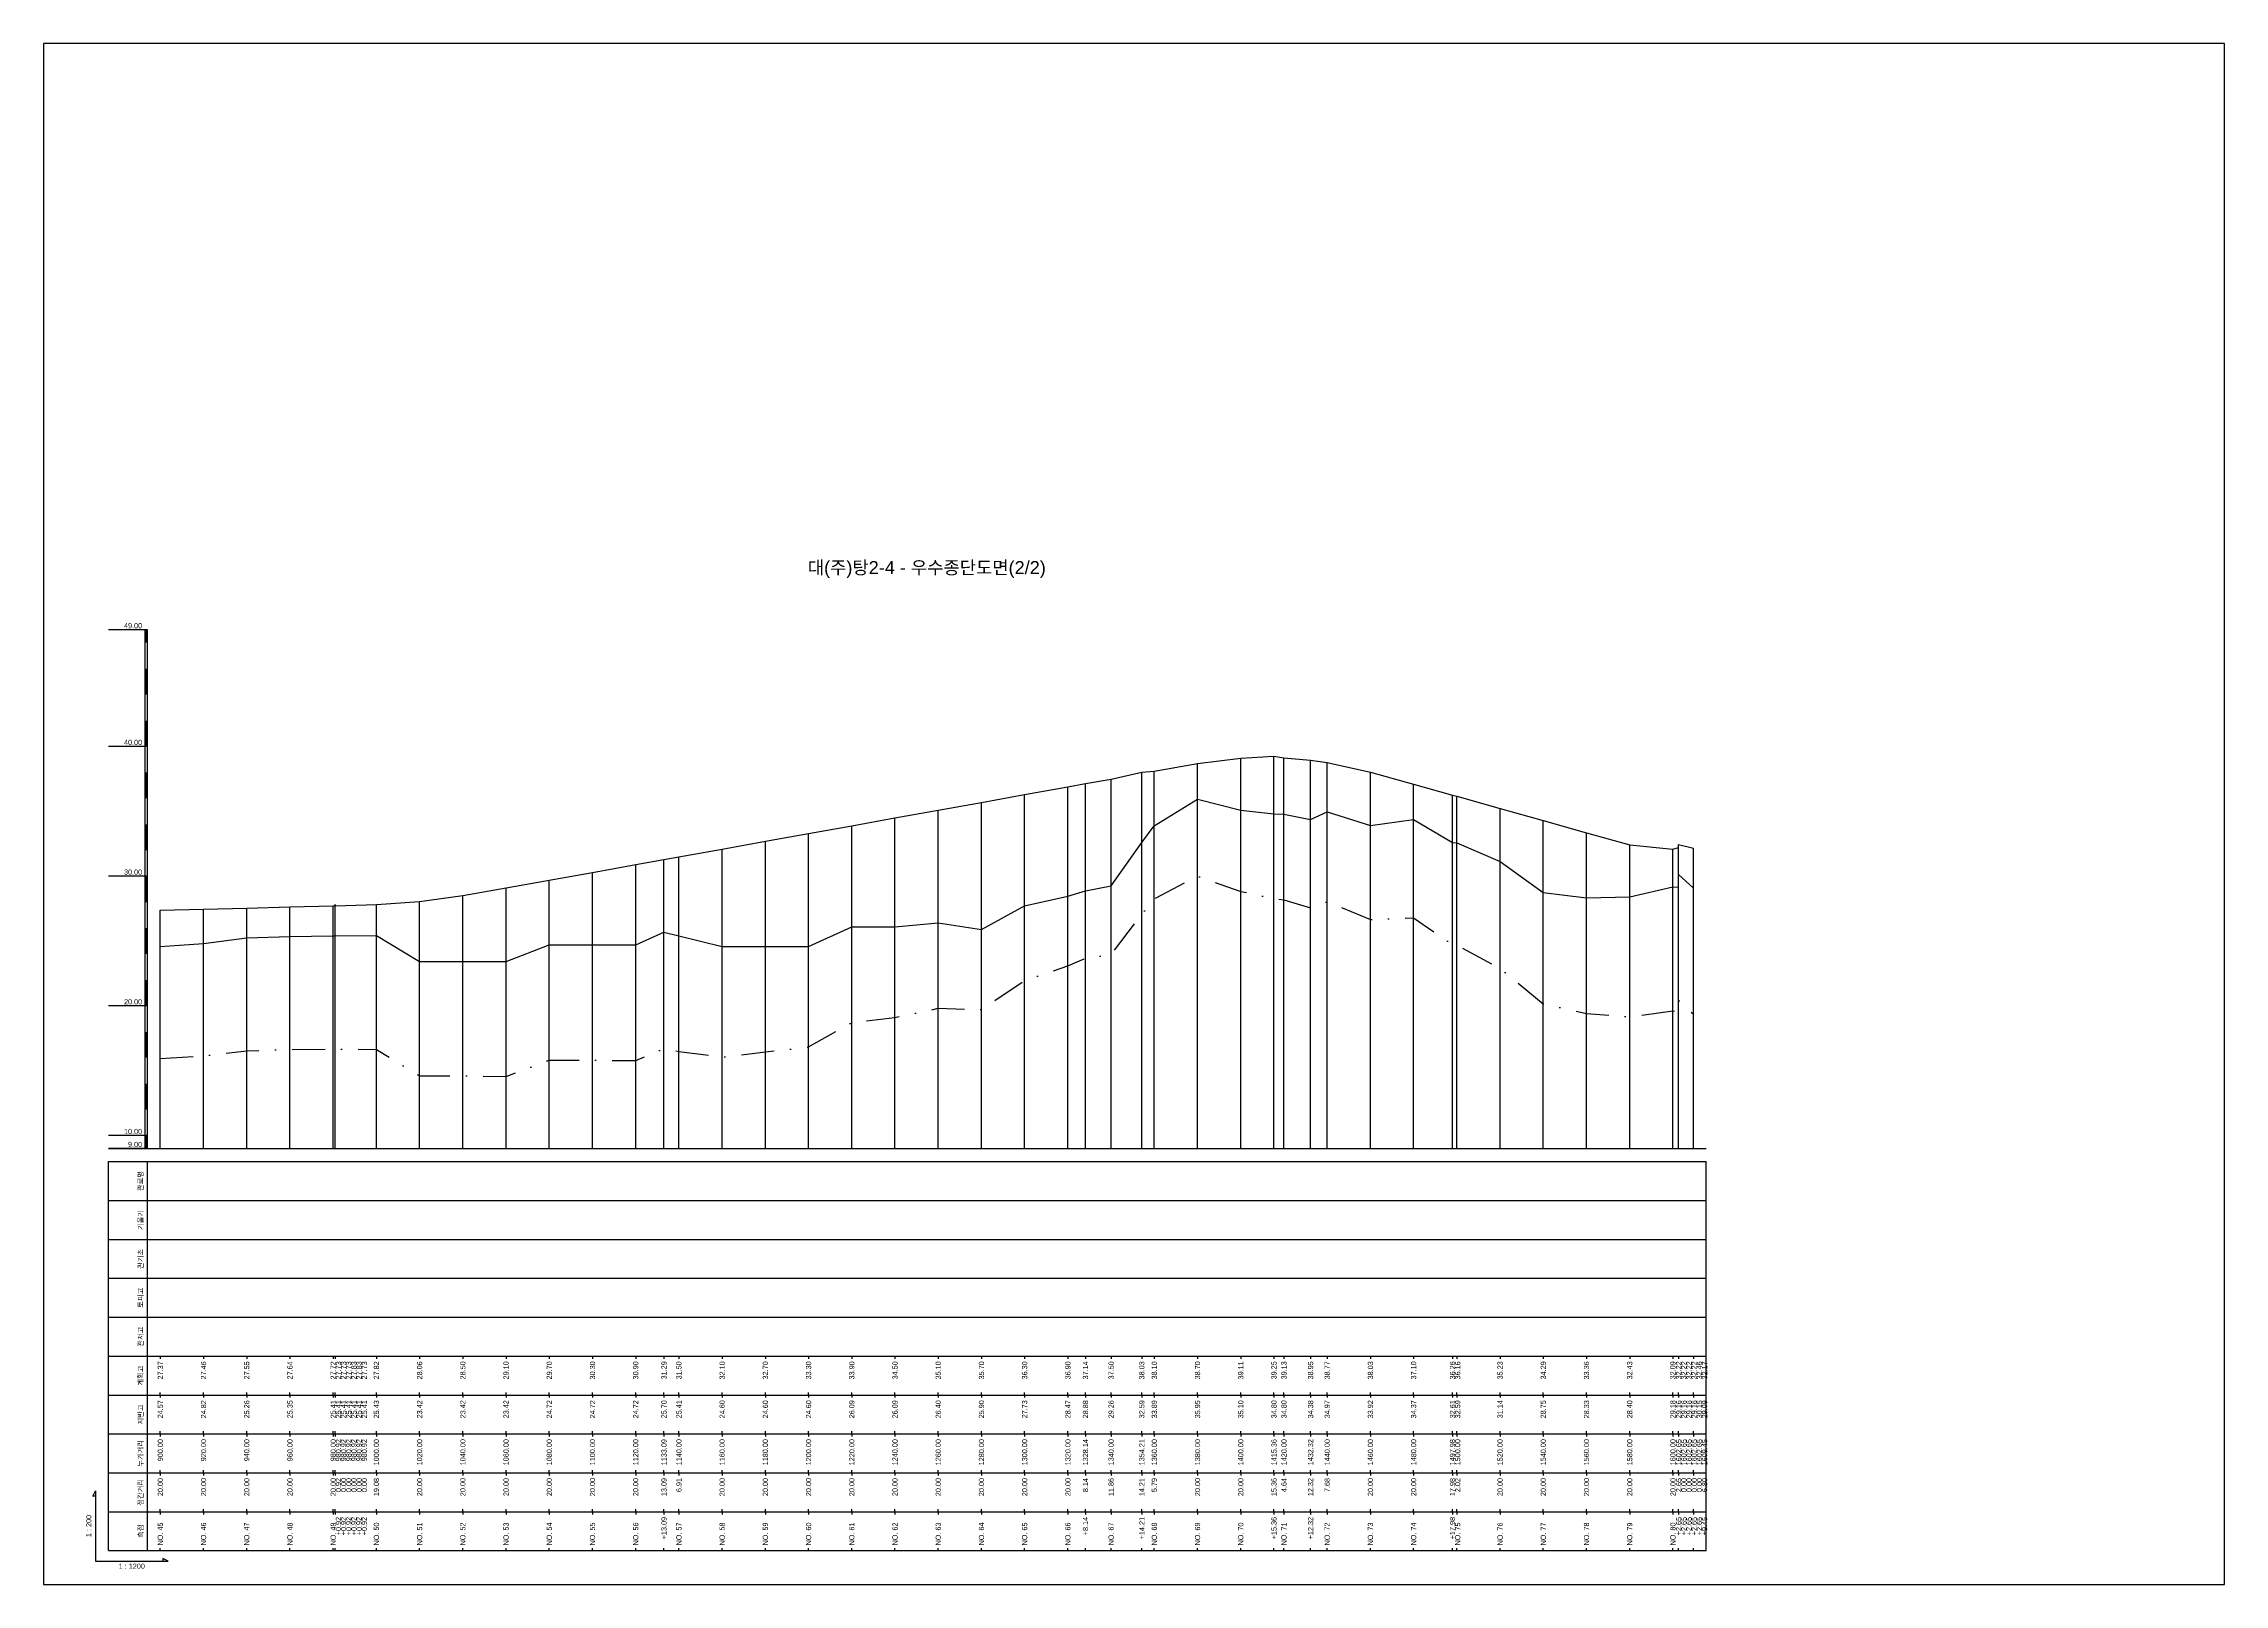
# Model space of a CAD drawing. Header units: millimetres. Extents: x -7351 to 135086, y 1419 to 5643.
# Drawn here: x 10325 to 11166, y 1419 to 2013 of the extents above; entities that cross this region are included whole.
import ezdxf
from ezdxf.enums import TextEntityAlignment as Align

# ---------------------------------------------------------------- set-up
doc = ezdxf.new("R2010")
doc.units = ezdxf.units.MM
doc.linetypes.add('DASHDOT', pattern=[25.4, 12.7, -6.35, 0, -6.35])
for name, color, linetype in [('KZ_종단_계획선', 1, 'Continuous'), ('KZ_종단_노선명', 7, 'Continuous'), ('KZ_종단_도각', 7, 'Continuous'), ('KZ_종단_수직선', 7, 'Continuous'), ('KZ_종단_암선1', 56, 'DASHDOT'), ('KZ_종단_지반선', 3, 'Continuous'), ('KZ_종단_테이블문자', 7, 'Continuous'), ('KZ_종단_테이블선', 7, 'Continuous'), ('KZ_종단_폴대', 7, 'Continuous')]:
    doc.layers.add(name, color=color, linetype=linetype)
doc.styles.get("Standard").update_dxf_attribs({"font": 'arial.ttf'})

msp = doc.modelspace()

# ---------------------------------------------------------------- linework, layer by layer
at = {"layer": 'KZ_종단_계획선'}
msp.add_lwpolyline([(10370.36, 1678.9), (10370.36, 1678.9), (10387.03, 1679.34), (10403.69, 1679.78), (10420.36, 1680.21), (10437.03, 1680.65), (10437.79, 1680.67), (10437.79, 1680.67), (10437.79, 1680.67), (10437.79, 1681.18), (10437.79, 1681.18), (10437.79, 1680.67), (10453.69, 1681.12), (10470.36, 1682.33), (10487.03, 1684.56), (10503.69, 1687.53), (10520.36, 1690.53), (10537.03, 1693.53), (10553.69, 1696.53), (10564.6, 1698.49), (10570.36, 1699.53), (10587.03, 1702.53), (10603.69, 1705.53), (10620.36, 1708.53), (10637.03, 1711.53), (10653.69, 1714.53), (10670.36, 1717.53), (10687.03, 1720.53), (10703.69, 1723.53), (10720.36, 1726.53), (10727.14, 1727.75), (10737.03, 1729.53), (10748.87, 1732.17), (10753.69, 1732.53), (10770.36, 1735.53), (10787.03, 1737.57), (10799.82, 1738.29), (10803.69, 1737.69), (10813.96, 1736.81), (10820.36, 1735.9), (10837.03, 1732.19), (10853.69, 1727.52), (10868.68, 1723.32), (10870.36, 1722.85), (10887.03, 1718.18), (10903.69, 1713.51), (10920.36, 1708.84), (10937.03, 1704.17), (10953.69, 1702.5), (10955.9, 1703.12), (10955.9, 1703.12), (10955.9, 1703.12), (10955.9, 1703.12), (10955.9, 1704.32), (10961.57, 1702.87)], dxfattribs=at)
at = {"layer": 'KZ_종단_도각'}
msp.add_lwpolyline([(10325.36, 1419.04), (11166.36, 1419.04), (11166.36, 2013.04), (10325.36, 2013.04)], close=True, dxfattribs=at)
at = {"layer": 'KZ_종단_수직선'}
for p, q in [((10753.69, 1587.04), (10753.69, 1732.53)), ((10770.36, 1587.04), (10770.36, 1735.53)), ((10787.03, 1587.04), (10787.03, 1737.57)), ((10799.83, 1587.04), (10799.83, 1738.29)), ((10803.69, 1587.04), (10803.69, 1737.69)), ((10813.96, 1587.04), (10813.96, 1736.81)), ((10820.36, 1587.04), (10820.36, 1735.9)), ((10720.36, 1587.04), (10720.36, 1726.53)), ((10727.14, 1587.04), (10727.14, 1727.75)), ((10737.03, 1587.04), (10737.03, 1729.53)), ((10748.87, 1587.04), (10748.87, 1732.17)), ((10837.03, 1587.04), (10837.03, 1732.19)), ((10853.69, 1587.04), (10853.69, 1727.52)), ((10670.36, 1587.04), (10670.36, 1717.53)), ((10687.03, 1587.04), (10687.03, 1720.53)), ((10703.69, 1587.04), (10703.69, 1723.53)), ((10868.68, 1587.04), (10868.68, 1723.32)), ((10870.36, 1587.04), (10870.36, 1722.85)), ((10887.03, 1587.04), (10887.03, 1718.18)), ((10620.36, 1587.04), (10620.36, 1708.53)), ((10637.03, 1587.04), (10637.03, 1711.53)), ((10653.69, 1587.04), (10653.69, 1714.53)), ((10903.69, 1587.04), (10903.69, 1713.51)), ((10920.36, 1587.04), (10920.36, 1708.84)), ((10570.36, 1587.04), (10570.36, 1699.53)), ((10587.03, 1587.04), (10587.03, 1702.53)), ((10603.69, 1587.04), (10603.69, 1705.53)), ((10937.03, 1587.04), (10937.03, 1704.17)), ((10953.69, 1587.04), (10953.69, 1702.5)), ((10955.9, 1587.04), (10955.9, 1704.32)), ((10955.9, 1587.04), (10955.9, 1703.12)), ((10955.9, 1587.04), (10955.9, 1703.12)), ((10955.9, 1587.04), (10955.9, 1703.12)), ((10955.9, 1587.04), (10955.9, 1703.12)), ((10961.57, 1587.04), (10961.57, 1702.87)), ((10520.36, 1587.04), (10520.36, 1690.53)), ((10537.03, 1587.04), (10537.03, 1693.53)), ((10553.69, 1587.04), (10553.69, 1696.53)), ((10564.6, 1587.04), (10564.6, 1698.49)), ((10470.36, 1587.04), (10470.36, 1682.33)), ((10487.03, 1587.04), (10487.03, 1684.56)), ((10503.69, 1587.04), (10503.69, 1687.53)), ((10370.36, 1587.04), (10370.36, 1678.9)), ((10387.03, 1587.04), (10387.03, 1679.34)), ((10403.69, 1587.04), (10403.69, 1679.78)), ((10420.36, 1587.04), (10420.36, 1680.21)), ((10437.03, 1587.04), (10437.03, 1680.65)), ((10437.79, 1587.04), (10437.79, 1681.18)), ((10437.79, 1587.04), (10437.79, 1681.18)), ((10437.79, 1587.04), (10437.79, 1680.67)), ((10437.79, 1587.04), (10437.79, 1680.67)), ((10437.79, 1587.04), (10437.79, 1680.67)), ((10437.79, 1587.04), (10437.79, 1680.67)), ((10453.69, 1587.04), (10453.69, 1681.12))]:
    msp.add_line(p, q, dxfattribs=at)
at = {"layer": 'KZ_종단_암선1', "flags": 128}
msp.add_lwpolyline([(10370.36, 1621.83), (10387.03, 1622.74), (10403.69, 1624.79), (10420.36, 1625.25), (10437.03, 1625.41), (10437.79, 1625.4), (10437.79, 1625.4), (10437.79, 1625.4), (10437.79, 1625.4), (10437.79, 1625.4), (10437.79, 1625.4), (10453.69, 1625.26), (10470.36, 1615.09), (10487.03, 1615.07), (10503.69, 1614.82), (10520.36, 1621.18), (10537.03, 1621.17), (10553.69, 1620.95), (10564.6, 1625.57), (10570.36, 1624.46), (10587.03, 1622.34), (10603.69, 1624.33), (10620.36, 1626.23), (10637.03, 1635.67), (10653.69, 1637.62), (10670.36, 1641.13), (10687.03, 1640.66), (10703.69, 1651.83), (10720.36, 1657.55), (10727.14, 1660.43), (10737.03, 1661.8), (10748.87, 1677.33), (10753.69, 1683.34), (10770.36, 1692.04), (10787.03, 1686.19), (10799.83, 1683.42), (10803.69, 1683.01), (10813.96, 1679.91), (10820.36, 1682.23), (10837.03, 1675.33), (10853.69, 1675.95), (10868.68, 1665.65), (10870.36, 1665.4), (10887.03, 1656.5), (10903.69, 1642.91), (10920.36, 1639.16), (10937.03, 1637.89), (10953.69, 1640.15), (10955.9, 1639.8), (10955.9, 1639.8), (10955.9, 1639.8), (10955.9, 1639.8), (10955.9, 1644.25), (10961.57, 1638.91)], dxfattribs=at)
at = {"layer": 'KZ_종단_지반선', "flags": 128}
msp.add_lwpolyline([(10370.36, 1664.9), (10387.03, 1666.14), (10403.69, 1668.33), (10420.36, 1668.81), (10437.03, 1669.11), (10437.79, 1669.1), (10437.79, 1669.1), (10437.79, 1669.1), (10437.79, 1669.1), (10437.79, 1669.1), (10437.79, 1669.1), (10453.69, 1669.18), (10470.36, 1659.16), (10487.03, 1659.16), (10503.69, 1659.16), (10520.36, 1665.66), (10537.03, 1665.66), (10553.69, 1665.66), (10564.6, 1670.51), (10570.36, 1669.09), (10587.03, 1665.01), (10603.69, 1665.01), (10620.36, 1665.01), (10637.03, 1672.5), (10653.69, 1672.5), (10670.36, 1674.02), (10687.03, 1671.54), (10703.69, 1680.68), (10720.36, 1684.38), (10727.14, 1686.42), (10737.03, 1688.35), (10748.87, 1704.99), (10753.69, 1711.47), (10770.36, 1721.77), (10787.03, 1717.55), (10799.83, 1716.04), (10803.69, 1716.02), (10813.96, 1713.93), (10820.36, 1716.87), (10837.03, 1711.62), (10853.69, 1713.88), (10868.68, 1705.07), (10870.36, 1704.98), (10887.03, 1697.73), (10903.69, 1685.78), (10920.36, 1683.68), (10937.03, 1684.05), (10953.69, 1687.96), (10955.9, 1687.83), (10955.9, 1687.83), (10955.9, 1687.83), (10955.9, 1687.83), (10955.9, 1692.77), (10961.57, 1687.49)], dxfattribs=at)
at = {"layer": 'KZ_종단_테이블선'}
for p, q in [((10350.36, 1587.04), (10966.57, 1587.04)), ((10350.36, 1567.04), (10350.36, 1582.04)), ((10350.36, 1582.04), (10966.57, 1582.04)), ((10365.36, 1567.04), (10365.36, 1582.04)), ((10966.57, 1567.04), (10966.57, 1582.04)), ((10350.36, 1552.04), (10350.36, 1567.04)), ((10350.36, 1567.04), (10966.57, 1567.04)), ((10365.36, 1552.04), (10365.36, 1567.04)), ((10966.57, 1552.04), (10966.57, 1567.04)), ((10350.36, 1537.04), (10350.36, 1552.04)), ((10350.36, 1552.04), (10966.57, 1552.04)), ((10365.36, 1537.04), (10365.36, 1552.04)), ((10966.57, 1537.04), (10966.57, 1552.04)), ((10350.36, 1522.04), (10350.36, 1537.04)), ((10350.36, 1537.04), (10966.57, 1537.04)), ((10365.36, 1522.04), (10365.36, 1537.04)), ((10966.57, 1522.04), (10966.57, 1537.04)), ((10350.36, 1507.04), (10350.36, 1522.04)), ((10350.36, 1522.04), (10966.57, 1522.04)), ((10365.36, 1507.04), (10365.36, 1522.04)), ((10966.57, 1507.04), (10966.57, 1522.04)), ((10350.36, 1492.04), (10350.36, 1507.04)), ((10350.36, 1507.04), (10966.57, 1507.04)), ((10365.36, 1492.04), (10365.36, 1507.04)), ((10370.36, 1507.04), (10370.36, 1506.04)), ((10387.03, 1507.04), (10387.03, 1506.04)), ((10403.69, 1507.04), (10403.69, 1506.04)), ((10420.36, 1507.04), (10420.36, 1506.04)), ((10437.03, 1507.04), (10437.03, 1506.04)), ((10437.79, 1507.04), (10437.79, 1506.04)), ((10437.79, 1507.04), (10437.79, 1506.04)), ((10437.79, 1507.04), (10437.79, 1506.04)), ((10437.79, 1507.04), (10437.79, 1506.04)), ((10437.79, 1507.04), (10437.79, 1506.04)), ((10437.79, 1507.04), (10437.79, 1506.04)), ((10453.69, 1507.04), (10453.69, 1506.04)), ((10470.36, 1507.04), (10470.36, 1506.04)), ((10487.03, 1507.04), (10487.03, 1506.04)), ((10503.69, 1507.04), (10503.69, 1506.04)), ((10520.36, 1507.04), (10520.36, 1506.04)), ((10537.03, 1507.04), (10537.03, 1506.04)), ((10553.69, 1507.04), (10553.69, 1506.04)), ((10564.6, 1507.04), (10564.6, 1506.04)), ((10570.36, 1507.04), (10570.36, 1506.04)), ((10587.03, 1507.04), (10587.03, 1506.04)), ((10603.69, 1507.04), (10603.69, 1506.04)), ((10620.36, 1507.04), (10620.36, 1506.04)), ((10637.03, 1507.04), (10637.03, 1506.04)), ((10653.69, 1507.04), (10653.69, 1506.04)), ((10670.36, 1507.04), (10670.36, 1506.04)), ((10687.03, 1507.04), (10687.03, 1506.04)), ((10703.69, 1507.04), (10703.69, 1506.04)), ((10720.36, 1507.04), (10720.36, 1506.04)), ((10727.14, 1507.04), (10727.14, 1506.04)), ((10737.03, 1507.04), (10737.03, 1506.04)), ((10748.87, 1507.04), (10748.87, 1506.04)), ((10753.69, 1507.04), (10753.69, 1506.04)), ((10770.36, 1507.04), (10770.36, 1506.04)), ((10787.03, 1507.04), (10787.03, 1506.04)), ((10799.83, 1507.04), (10799.83, 1506.04)), ((10803.69, 1507.04), (10803.69, 1506.04)), ((10813.96, 1507.04), (10813.96, 1506.04)), ((10820.36, 1507.04), (10820.36, 1506.04)), ((10837.03, 1507.04), (10837.03, 1506.04)), ((10853.69, 1507.04), (10853.69, 1506.04)), ((10868.68, 1507.04), (10868.68, 1506.04)), ((10870.36, 1507.04), (10870.36, 1506.04)), ((10887.03, 1507.04), (10887.03, 1506.04)), ((10903.69, 1507.04), (10903.69, 1506.04)), ((10920.36, 1507.04), (10920.36, 1506.04)), ((10937.03, 1507.04), (10937.03, 1506.04)), ((10953.69, 1507.04), (10953.69, 1506.04)), ((10955.9, 1507.04), (10955.9, 1506.04)), ((10955.9, 1507.04), (10955.9, 1506.04)), ((10955.9, 1507.04), (10955.9, 1506.04)), ((10955.9, 1507.04), (10955.9, 1506.04)), ((10955.9, 1507.04), (10955.9, 1506.04)), ((10961.57, 1507.04), (10961.57, 1506.04)), ((10966.57, 1492.04), (10966.57, 1507.04)), ((10350.36, 1477.04), (10350.36, 1492.04)), ((10350.36, 1492.04), (10966.57, 1492.04)), ((10365.36, 1477.04), (10365.36, 1492.04)), ((10370.36, 1492.04), (10370.36, 1493.04)), ((10370.36, 1492.04), (10370.36, 1491.04)), ((10387.03, 1492.04), (10387.03, 1493.04)), ((10387.03, 1492.04), (10387.03, 1491.04)), ((10403.69, 1492.04), (10403.69, 1493.04)), ((10403.69, 1492.04), (10403.69, 1491.04)), ((10420.36, 1492.04), (10420.36, 1493.04)), ((10420.36, 1492.04), (10420.36, 1491.04)), ((10437.03, 1492.04), (10437.03, 1493.04)), ((10437.03, 1492.04), (10437.03, 1491.04)), ((10437.79, 1492.04), (10437.79, 1493.04)), ((10437.79, 1492.04), (10437.79, 1493.04)), ((10437.79, 1492.04), (10437.79, 1493.04)), ((10437.79, 1492.04), (10437.79, 1493.04)), ((10437.79, 1492.04), (10437.79, 1493.04)), ((10437.79, 1492.04), (10437.79, 1493.04)), ((10437.79, 1492.04), (10437.79, 1491.04)), ((10437.79, 1492.04), (10437.79, 1491.04)), ((10437.79, 1492.04), (10437.79, 1491.04)), ((10437.79, 1492.04), (10437.79, 1491.04)), ((10437.79, 1492.04), (10437.79, 1491.04)), ((10437.79, 1492.04), (10437.79, 1491.04)), ((10453.69, 1492.04), (10453.69, 1493.04)), ((10453.69, 1492.04), (10453.69, 1491.04)), ((10470.36, 1492.04), (10470.36, 1493.04)), ((10470.36, 1492.04), (10470.36, 1491.04)), ((10487.03, 1492.04), (10487.03, 1493.04)), ((10487.03, 1492.04), (10487.03, 1491.04)), ((10503.69, 1492.04), (10503.69, 1493.04)), ((10503.69, 1492.04), (10503.69, 1491.04)), ((10520.36, 1492.04), (10520.36, 1493.04)), ((10520.36, 1492.04), (10520.36, 1491.04)), ((10537.03, 1492.04), (10537.03, 1493.04)), ((10537.03, 1492.04), (10537.03, 1491.04)), ((10553.69, 1492.04), (10553.69, 1493.04)), ((10553.69, 1492.04), (10553.69, 1491.04)), ((10564.6, 1492.04), (10564.6, 1493.04)), ((10564.6, 1492.04), (10564.6, 1491.04)), ((10570.36, 1492.04), (10570.36, 1493.04)), ((10570.36, 1492.04), (10570.36, 1491.04)), ((10587.03, 1492.04), (10587.03, 1493.04)), ((10587.03, 1492.04), (10587.03, 1491.04)), ((10603.69, 1492.04), (10603.69, 1493.04)), ((10603.69, 1492.04), (10603.69, 1491.04)), ((10620.36, 1492.04), (10620.36, 1493.04)), ((10620.36, 1492.04), (10620.36, 1491.04)), ((10637.03, 1492.04), (10637.03, 1493.04)), ((10637.03, 1492.04), (10637.03, 1491.04)), ((10653.69, 1492.04), (10653.69, 1493.04)), ((10653.69, 1492.04), (10653.69, 1491.04)), ((10670.36, 1492.04), (10670.36, 1493.04)), ((10670.36, 1492.04), (10670.36, 1491.04)), ((10687.03, 1492.04), (10687.03, 1493.04)), ((10687.03, 1492.04), (10687.03, 1491.04)), ((10703.69, 1492.04), (10703.69, 1493.04)), ((10703.69, 1492.04), (10703.69, 1491.04)), ((10720.36, 1492.04), (10720.36, 1493.04)), ((10720.36, 1492.04), (10720.36, 1491.04)), ((10727.14, 1492.04), (10727.14, 1493.04)), ((10727.14, 1492.04), (10727.14, 1491.04)), ((10737.03, 1492.04), (10737.03, 1493.04)), ((10737.03, 1492.04), (10737.03, 1491.04)), ((10748.87, 1492.04), (10748.87, 1493.04)), ((10748.87, 1492.04), (10748.87, 1491.04)), ((10753.69, 1492.04), (10753.69, 1493.04)), ((10753.69, 1492.04), (10753.69, 1491.04)), ((10770.36, 1492.04), (10770.36, 1493.04)), ((10770.36, 1492.04), (10770.36, 1491.04)), ((10787.03, 1492.04), (10787.03, 1493.04)), ((10787.03, 1492.04), (10787.03, 1491.04)), ((10799.83, 1492.04), (10799.83, 1493.04)), ((10799.83, 1492.04), (10799.83, 1491.04)), ((10803.69, 1492.04), (10803.69, 1493.04)), ((10803.69, 1492.04), (10803.69, 1491.04)), ((10813.96, 1492.04), (10813.96, 1493.04)), ((10813.96, 1492.04), (10813.96, 1491.04)), ((10820.36, 1492.04), (10820.36, 1493.04)), ((10820.36, 1492.04), (10820.36, 1491.04)), ((10837.03, 1492.04), (10837.03, 1493.04)), ((10837.03, 1492.04), (10837.03, 1491.04)), ((10853.69, 1492.04), (10853.69, 1493.04)), ((10853.69, 1492.04), (10853.69, 1491.04)), ((10868.68, 1492.04), (10868.68, 1493.04)), ((10868.68, 1492.04), (10868.68, 1491.04)), ((10870.36, 1492.04), (10870.36, 1493.04)), ((10870.36, 1492.04), (10870.36, 1491.04)), ((10887.03, 1492.04), (10887.03, 1493.04)), ((10887.03, 1492.04), (10887.03, 1491.04)), ((10903.69, 1492.04), (10903.69, 1493.04)), ((10903.69, 1492.04), (10903.69, 1491.04)), ((10920.36, 1492.04), (10920.36, 1493.04)), ((10920.36, 1492.04), (10920.36, 1491.04)), ((10937.03, 1492.04), (10937.03, 1493.04)), ((10937.03, 1492.04), (10937.03, 1491.04)), ((10953.69, 1492.04), (10953.69, 1493.04)), ((10953.69, 1492.04), (10953.69, 1491.04)), ((10955.9, 1492.04), (10955.9, 1493.04)), ((10955.9, 1492.04), (10955.9, 1493.04)), ((10955.9, 1492.04), (10955.9, 1493.04)), ((10955.9, 1492.04), (10955.9, 1493.04)), ((10955.9, 1492.04), (10955.9, 1493.04)), ((10955.9, 1492.04), (10955.9, 1491.04)), ((10955.9, 1492.04), (10955.9, 1491.04)), ((10955.9, 1492.04), (10955.9, 1491.04)), ((10955.9, 1492.04), (10955.9, 1491.04)), ((10955.9, 1492.04), (10955.9, 1491.04)), ((10961.57, 1492.04), (10961.57, 1493.04)), ((10961.57, 1492.04), (10961.57, 1491.04)), ((10966.57, 1477.04), (10966.57, 1492.04)), ((10350.36, 1462.04), (10350.36, 1477.04)), ((10350.36, 1477.04), (10966.57, 1477.04)), ((10365.36, 1462.04), (10365.36, 1477.04)), ((10370.36, 1477.04), (10370.36, 1478.04)), ((10370.36, 1477.04), (10370.36, 1476.04)), ((10387.03, 1477.04), (10387.03, 1478.04)), ((10387.03, 1477.04), (10387.03, 1476.04)), ((10403.69, 1477.04), (10403.69, 1478.04)), ((10403.69, 1477.04), (10403.69, 1476.04)), ((10420.36, 1477.04), (10420.36, 1478.04)), ((10420.36, 1477.04), (10420.36, 1476.04)), ((10437.03, 1477.04), (10437.03, 1478.04)), ((10437.03, 1477.04), (10437.03, 1476.04)), ((10437.79, 1477.04), (10437.79, 1478.04)), ((10437.79, 1477.04), (10437.79, 1478.04)), ((10437.79, 1477.04), (10437.79, 1478.04)), ((10437.79, 1477.04), (10437.79, 1478.04)), ((10437.79, 1477.04), (10437.79, 1478.04)), ((10437.79, 1477.04), (10437.79, 1478.04)), ((10437.79, 1477.04), (10437.79, 1476.04)), ((10437.79, 1477.04), (10437.79, 1476.04)), ((10437.79, 1477.04), (10437.79, 1476.04)), ((10437.79, 1477.04), (10437.79, 1476.04)), ((10437.79, 1477.04), (10437.79, 1476.04)), ((10437.79, 1477.04), (10437.79, 1476.04)), ((10453.69, 1477.04), (10453.69, 1478.04)), ((10453.69, 1477.04), (10453.69, 1476.04)), ((10470.36, 1477.04), (10470.36, 1478.04)), ((10470.36, 1477.04), (10470.36, 1476.04)), ((10487.03, 1477.04), (10487.03, 1478.04)), ((10487.03, 1477.04), (10487.03, 1476.04)), ((10503.69, 1477.04), (10503.69, 1478.04)), ((10503.69, 1477.04), (10503.69, 1476.04)), ((10520.36, 1477.04), (10520.36, 1478.04)), ((10520.36, 1477.04), (10520.36, 1476.04)), ((10537.03, 1477.04), (10537.03, 1478.04)), ((10537.03, 1477.04), (10537.03, 1476.04)), ((10553.69, 1477.04), (10553.69, 1478.04)), ((10553.69, 1477.04), (10553.69, 1476.04)), ((10564.6, 1477.04), (10564.6, 1478.04)), ((10564.6, 1477.04), (10564.6, 1476.04)), ((10570.36, 1477.04), (10570.36, 1478.04)), ((10570.36, 1477.04), (10570.36, 1476.04)), ((10587.03, 1477.04), (10587.03, 1478.04)), ((10587.03, 1477.04), (10587.03, 1476.04)), ((10603.69, 1477.04), (10603.69, 1478.04)), ((10603.69, 1477.04), (10603.69, 1476.04)), ((10620.36, 1477.04), (10620.36, 1478.04)), ((10620.36, 1477.04), (10620.36, 1476.04)), ((10637.03, 1477.04), (10637.03, 1478.04)), ((10637.03, 1477.04), (10637.03, 1476.04)), ((10653.69, 1477.04), (10653.69, 1478.04)), ((10653.69, 1477.04), (10653.69, 1476.04)), ((10670.36, 1477.04), (10670.36, 1478.04)), ((10670.36, 1477.04), (10670.36, 1476.04)), ((10687.03, 1477.04), (10687.03, 1478.04)), ((10687.03, 1477.04), (10687.03, 1476.04)), ((10703.69, 1477.04), (10703.69, 1478.04)), ((10703.69, 1477.04), (10703.69, 1476.04)), ((10720.36, 1477.04), (10720.36, 1478.04)), ((10720.36, 1477.04), (10720.36, 1476.04)), ((10727.14, 1477.04), (10727.14, 1478.04)), ((10727.14, 1477.04), (10727.14, 1476.04)), ((10737.03, 1477.04), (10737.03, 1478.04)), ((10737.03, 1477.04), (10737.03, 1476.04)), ((10748.87, 1477.04), (10748.87, 1478.04)), ((10748.87, 1477.04), (10748.87, 1476.04)), ((10753.69, 1477.04), (10753.69, 1478.04)), ((10753.69, 1477.04), (10753.69, 1476.04)), ((10770.36, 1477.04), (10770.36, 1478.04)), ((10770.36, 1477.04), (10770.36, 1476.04)), ((10787.03, 1477.04), (10787.03, 1478.04)), ((10787.03, 1477.04), (10787.03, 1476.04)), ((10799.83, 1477.04), (10799.83, 1478.04)), ((10799.83, 1477.04), (10799.83, 1476.04)), ((10803.69, 1477.04), (10803.69, 1478.04)), ((10803.69, 1477.04), (10803.69, 1476.04)), ((10813.96, 1477.04), (10813.96, 1478.04)), ((10813.96, 1477.04), (10813.96, 1476.04)), ((10820.36, 1477.04), (10820.36, 1478.04)), ((10820.36, 1477.04), (10820.36, 1476.04)), ((10837.03, 1477.04), (10837.03, 1478.04)), ((10837.03, 1477.04), (10837.03, 1476.04)), ((10853.69, 1477.04), (10853.69, 1478.04)), ((10853.69, 1477.04), (10853.69, 1476.04)), ((10868.68, 1477.04), (10868.68, 1478.04)), ((10868.68, 1477.04), (10868.68, 1476.04)), ((10870.36, 1477.04), (10870.36, 1478.04)), ((10870.36, 1477.04), (10870.36, 1476.04)), ((10887.03, 1477.04), (10887.03, 1478.04)), ((10887.03, 1477.04), (10887.03, 1476.04)), ((10903.69, 1477.04), (10903.69, 1478.04)), ((10903.69, 1477.04), (10903.69, 1476.04)), ((10920.36, 1477.04), (10920.36, 1478.04)), ((10920.36, 1477.04), (10920.36, 1476.04)), ((10937.03, 1477.04), (10937.03, 1478.04)), ((10937.03, 1477.04), (10937.03, 1476.04)), ((10953.69, 1477.04), (10953.69, 1478.04)), ((10953.69, 1477.04), (10953.69, 1476.04)), ((10955.9, 1477.04), (10955.9, 1478.04)), ((10955.9, 1477.04), (10955.9, 1478.04)), ((10955.9, 1477.04), (10955.9, 1478.04)), ((10955.9, 1477.04), (10955.9, 1478.04)), ((10955.9, 1477.04), (10955.9, 1478.04)), ((10955.9, 1477.04), (10955.9, 1476.04)), ((10955.9, 1477.04), (10955.9, 1476.04)), ((10955.9, 1477.04), (10955.9, 1476.04)), ((10955.9, 1477.04), (10955.9, 1476.04)), ((10955.9, 1477.04), (10955.9, 1476.04)), ((10961.57, 1477.04), (10961.57, 1478.04)), ((10961.57, 1477.04), (10961.57, 1476.04)), ((10966.57, 1462.04), (10966.57, 1477.04)), ((10350.36, 1447.04), (10350.36, 1462.04)), ((10350.36, 1462.04), (10966.57, 1462.04)), ((10365.36, 1447.04), (10365.36, 1462.04)), ((10370.36, 1462.04), (10370.36, 1463.04)), ((10370.36, 1462.04), (10370.36, 1461.04)), ((10387.03, 1462.04), (10387.03, 1463.04)), ((10387.03, 1462.04), (10387.03, 1461.04)), ((10403.69, 1462.04), (10403.69, 1463.04)), ((10403.69, 1462.04), (10403.69, 1461.04)), ((10420.36, 1462.04), (10420.36, 1463.04)), ((10420.36, 1462.04), (10420.36, 1461.04)), ((10437.03, 1462.04), (10437.03, 1463.04)), ((10437.03, 1462.04), (10437.03, 1461.04)), ((10437.79, 1462.04), (10437.79, 1463.04)), ((10437.79, 1462.04), (10437.79, 1463.04)), ((10437.79, 1462.04), (10437.79, 1463.04)), ((10437.79, 1462.04), (10437.79, 1463.04)), ((10437.79, 1462.04), (10437.79, 1463.04)), ((10437.79, 1462.04), (10437.79, 1463.04)), ((10437.79, 1462.04), (10437.79, 1461.04)), ((10437.79, 1462.04), (10437.79, 1461.04)), ((10437.79, 1462.04), (10437.79, 1461.04)), ((10437.79, 1462.04), (10437.79, 1461.04)), ((10437.79, 1462.04), (10437.79, 1461.04)), ((10437.79, 1462.04), (10437.79, 1461.04)), ((10453.69, 1462.04), (10453.69, 1463.04)), ((10453.69, 1462.04), (10453.69, 1461.04)), ((10470.36, 1462.04), (10470.36, 1463.04)), ((10470.36, 1462.04), (10470.36, 1461.04)), ((10487.03, 1462.04), (10487.03, 1463.04)), ((10487.03, 1462.04), (10487.03, 1461.04)), ((10503.69, 1462.04), (10503.69, 1463.04)), ((10503.69, 1462.04), (10503.69, 1461.04)), ((10520.36, 1462.04), (10520.36, 1463.04)), ((10520.36, 1462.04), (10520.36, 1461.04)), ((10537.03, 1462.04), (10537.03, 1463.04)), ((10537.03, 1462.04), (10537.03, 1461.04)), ((10553.69, 1462.04), (10553.69, 1463.04)), ((10553.69, 1462.04), (10553.69, 1461.04)), ((10564.6, 1462.04), (10564.6, 1463.04)), ((10564.6, 1462.04), (10564.6, 1461.04)), ((10570.36, 1462.04), (10570.36, 1463.04)), ((10570.36, 1462.04), (10570.36, 1461.04)), ((10587.03, 1462.04), (10587.03, 1463.04)), ((10587.03, 1462.04), (10587.03, 1461.04)), ((10603.69, 1462.04), (10603.69, 1463.04)), ((10603.69, 1462.04), (10603.69, 1461.04)), ((10620.36, 1462.04), (10620.36, 1463.04)), ((10620.36, 1462.04), (10620.36, 1461.04)), ((10637.03, 1462.04), (10637.03, 1463.04)), ((10637.03, 1462.04), (10637.03, 1461.04)), ((10653.69, 1462.04), (10653.69, 1463.04)), ((10653.69, 1462.04), (10653.69, 1461.04)), ((10670.36, 1462.04), (10670.36, 1463.04)), ((10670.36, 1462.04), (10670.36, 1461.04)), ((10687.03, 1462.04), (10687.03, 1463.04)), ((10687.03, 1462.04), (10687.03, 1461.04)), ((10703.69, 1462.04), (10703.69, 1463.04)), ((10703.69, 1462.04), (10703.69, 1461.04)), ((10720.36, 1462.04), (10720.36, 1463.04)), ((10720.36, 1462.04), (10720.36, 1461.04)), ((10727.14, 1462.04), (10727.14, 1463.04)), ((10727.14, 1462.04), (10727.14, 1461.04)), ((10737.03, 1462.04), (10737.03, 1463.04)), ((10737.03, 1462.04), (10737.03, 1461.04)), ((10748.87, 1462.04), (10748.87, 1463.04)), ((10748.87, 1462.04), (10748.87, 1461.04)), ((10753.69, 1462.04), (10753.69, 1463.04)), ((10753.69, 1462.04), (10753.69, 1461.04)), ((10770.36, 1462.04), (10770.36, 1463.04)), ((10770.36, 1462.04), (10770.36, 1461.04)), ((10787.03, 1462.04), (10787.03, 1463.04)), ((10787.03, 1462.04), (10787.03, 1461.04)), ((10799.83, 1462.04), (10799.83, 1463.04)), ((10799.83, 1462.04), (10799.83, 1461.04)), ((10803.69, 1462.04), (10803.69, 1463.04)), ((10803.69, 1462.04), (10803.69, 1461.04)), ((10813.96, 1462.04), (10813.96, 1463.04)), ((10813.96, 1462.04), (10813.96, 1461.04)), ((10820.36, 1462.04), (10820.36, 1463.04)), ((10820.36, 1462.04), (10820.36, 1461.04)), ((10837.03, 1462.04), (10837.03, 1463.04)), ((10837.03, 1462.04), (10837.03, 1461.04)), ((10853.69, 1462.04), (10853.69, 1463.04)), ((10853.69, 1462.04), (10853.69, 1461.04)), ((10868.68, 1462.04), (10868.68, 1463.04)), ((10868.68, 1462.04), (10868.68, 1461.04)), ((10870.36, 1462.04), (10870.36, 1463.04)), ((10870.36, 1462.04), (10870.36, 1461.04)), ((10887.03, 1462.04), (10887.03, 1463.04)), ((10887.03, 1462.04), (10887.03, 1461.04)), ((10903.69, 1462.04), (10903.69, 1463.04)), ((10903.69, 1462.04), (10903.69, 1461.04)), ((10920.36, 1462.04), (10920.36, 1463.04)), ((10920.36, 1462.04), (10920.36, 1461.04)), ((10937.03, 1462.04), (10937.03, 1463.04)), ((10937.03, 1462.04), (10937.03, 1461.04)), ((10953.69, 1462.04), (10953.69, 1463.04)), ((10953.69, 1462.04), (10953.69, 1461.04)), ((10955.9, 1462.04), (10955.9, 1463.04)), ((10955.9, 1462.04), (10955.9, 1463.04)), ((10955.9, 1462.04), (10955.9, 1463.04)), ((10955.9, 1462.04), (10955.9, 1463.04)), ((10955.9, 1462.04), (10955.9, 1463.04)), ((10955.9, 1462.04), (10955.9, 1461.04)), ((10955.9, 1462.04), (10955.9, 1461.04)), ((10955.9, 1462.04), (10955.9, 1461.04)), ((10955.9, 1462.04), (10955.9, 1461.04)), ((10955.9, 1462.04), (10955.9, 1461.04)), ((10961.57, 1462.04), (10961.57, 1463.04)), ((10961.57, 1462.04), (10961.57, 1461.04)), ((10966.57, 1447.04), (10966.57, 1462.04)), ((10350.36, 1432.04), (10350.36, 1447.04)), ((10350.36, 1447.04), (10966.57, 1447.04)), ((10365.36, 1432.04), (10365.36, 1447.04)), ((10370.36, 1447.04), (10370.36, 1448.04)), ((10370.36, 1447.04), (10370.36, 1446.04)), ((10387.03, 1447.04), (10387.03, 1448.04)), ((10387.03, 1447.04), (10387.03, 1446.04)), ((10403.69, 1447.04), (10403.69, 1448.04)), ((10403.69, 1447.04), (10403.69, 1446.04)), ((10420.36, 1447.04), (10420.36, 1448.04)), ((10420.36, 1447.04), (10420.36, 1446.04)), ((10437.03, 1447.04), (10437.03, 1448.04)), ((10437.03, 1447.04), (10437.03, 1446.04)), ((10437.79, 1447.04), (10437.79, 1448.04)), ((10437.79, 1447.04), (10437.79, 1448.04)), ((10437.79, 1447.04), (10437.79, 1448.04)), ((10437.79, 1447.04), (10437.79, 1448.04)), ((10437.79, 1447.04), (10437.79, 1448.04)), ((10437.79, 1447.04), (10437.79, 1448.04)), ((10437.79, 1447.04), (10437.79, 1446.04)), ((10437.79, 1447.04), (10437.79, 1446.04)), ((10437.79, 1447.04), (10437.79, 1446.04)), ((10437.79, 1447.04), (10437.79, 1446.04)), ((10437.79, 1447.04), (10437.79, 1446.04)), ((10437.79, 1447.04), (10437.79, 1446.04)), ((10453.69, 1447.04), (10453.69, 1448.04)), ((10453.69, 1447.04), (10453.69, 1446.04)), ((10470.36, 1447.04), (10470.36, 1448.04)), ((10470.36, 1447.04), (10470.36, 1446.04)), ((10487.03, 1447.04), (10487.03, 1448.04)), ((10487.03, 1447.04), (10487.03, 1446.04)), ((10503.69, 1447.04), (10503.69, 1448.04)), ((10503.69, 1447.04), (10503.69, 1446.04)), ((10520.36, 1447.04), (10520.36, 1448.04)), ((10520.36, 1447.04), (10520.36, 1446.04)), ((10537.03, 1447.04), (10537.03, 1448.04)), ((10537.03, 1447.04), (10537.03, 1446.04)), ((10553.69, 1447.04), (10553.69, 1448.04)), ((10553.69, 1447.04), (10553.69, 1446.04)), ((10564.6, 1447.04), (10564.6, 1448.04)), ((10564.6, 1447.04), (10564.6, 1446.04)), ((10570.36, 1447.04), (10570.36, 1448.04)), ((10570.36, 1447.04), (10570.36, 1446.04)), ((10587.03, 1447.04), (10587.03, 1448.04)), ((10587.03, 1447.04), (10587.03, 1446.04)), ((10603.69, 1447.04), (10603.69, 1448.04)), ((10603.69, 1447.04), (10603.69, 1446.04)), ((10620.36, 1447.04), (10620.36, 1448.04)), ((10620.36, 1447.04), (10620.36, 1446.04)), ((10637.03, 1447.04), (10637.03, 1448.04)), ((10637.03, 1447.04), (10637.03, 1446.04)), ((10653.69, 1447.04), (10653.69, 1448.04)), ((10653.69, 1447.04), (10653.69, 1446.04)), ((10670.36, 1447.04), (10670.36, 1448.04)), ((10670.36, 1447.04), (10670.36, 1446.04)), ((10687.03, 1447.04), (10687.03, 1448.04)), ((10687.03, 1447.04), (10687.03, 1446.04)), ((10703.69, 1447.04), (10703.69, 1448.04)), ((10703.69, 1447.04), (10703.69, 1446.04)), ((10720.36, 1447.04), (10720.36, 1448.04)), ((10720.36, 1447.04), (10720.36, 1446.04)), ((10727.14, 1447.04), (10727.14, 1448.04)), ((10727.14, 1447.04), (10727.14, 1446.04)), ((10737.03, 1447.04), (10737.03, 1448.04)), ((10737.03, 1447.04), (10737.03, 1446.04)), ((10748.87, 1447.04), (10748.87, 1448.04)), ((10748.87, 1447.04), (10748.87, 1446.04)), ((10753.69, 1447.04), (10753.69, 1448.04)), ((10753.69, 1447.04), (10753.69, 1446.04)), ((10770.36, 1447.04), (10770.36, 1448.04)), ((10770.36, 1447.04), (10770.36, 1446.04)), ((10787.03, 1447.04), (10787.03, 1448.04)), ((10787.03, 1447.04), (10787.03, 1446.04)), ((10799.83, 1447.04), (10799.83, 1448.04)), ((10799.83, 1447.04), (10799.83, 1446.04)), ((10803.69, 1447.04), (10803.69, 1448.04)), ((10803.69, 1447.04), (10803.69, 1446.04)), ((10813.96, 1447.04), (10813.96, 1448.04)), ((10813.96, 1447.04), (10813.96, 1446.04)), ((10820.36, 1447.04), (10820.36, 1448.04)), ((10820.36, 1447.04), (10820.36, 1446.04)), ((10837.03, 1447.04), (10837.03, 1448.04)), ((10837.03, 1447.04), (10837.03, 1446.04)), ((10853.69, 1447.04), (10853.69, 1448.04)), ((10853.69, 1447.04), (10853.69, 1446.04)), ((10868.68, 1447.04), (10868.68, 1448.04)), ((10868.68, 1447.04), (10868.68, 1446.04)), ((10870.36, 1447.04), (10870.36, 1448.04)), ((10870.36, 1447.04), (10870.36, 1446.04)), ((10887.03, 1447.04), (10887.03, 1448.04)), ((10887.03, 1447.04), (10887.03, 1446.04)), ((10903.69, 1447.04), (10903.69, 1448.04)), ((10903.69, 1447.04), (10903.69, 1446.04)), ((10920.36, 1447.04), (10920.36, 1448.04)), ((10920.36, 1447.04), (10920.36, 1446.04)), ((10937.03, 1447.04), (10937.03, 1448.04)), ((10937.03, 1447.04), (10937.03, 1446.04)), ((10953.69, 1447.04), (10953.69, 1448.04)), ((10953.69, 1447.04), (10953.69, 1446.04)), ((10955.9, 1447.04), (10955.9, 1448.04)), ((10955.9, 1447.04), (10955.9, 1448.04)), ((10955.9, 1447.04), (10955.9, 1448.04)), ((10955.9, 1447.04), (10955.9, 1448.04)), ((10955.9, 1447.04), (10955.9, 1448.04)), ((10955.9, 1447.04), (10955.9, 1446.04)), ((10955.9, 1447.04), (10955.9, 1446.04)), ((10955.9, 1447.04), (10955.9, 1446.04)), ((10955.9, 1447.04), (10955.9, 1446.04)), ((10955.9, 1447.04), (10955.9, 1446.04)), ((10961.57, 1447.04), (10961.57, 1448.04)), ((10961.57, 1447.04), (10961.57, 1446.04)), ((10966.57, 1432.04), (10966.57, 1447.04)), ((10350.36, 1432.04), (10966.57, 1432.04)), ((10370.36, 1432.04), (10370.36, 1433.04)), ((10387.03, 1432.04), (10387.03, 1433.04)), ((10403.69, 1432.04), (10403.69, 1433.04)), ((10420.36, 1432.04), (10420.36, 1433.04)), ((10437.03, 1432.04), (10437.03, 1433.04)), ((10437.79, 1432.04), (10437.79, 1433.04)), ((10437.79, 1432.04), (10437.79, 1433.04)), ((10437.79, 1432.04), (10437.79, 1433.04)), ((10437.79, 1432.04), (10437.79, 1433.04)), ((10437.79, 1432.04), (10437.79, 1433.04)), ((10437.79, 1432.04), (10437.79, 1433.04)), ((10453.69, 1432.04), (10453.69, 1433.04)), ((10470.36, 1432.04), (10470.36, 1433.04)), ((10487.03, 1432.04), (10487.03, 1433.04)), ((10503.69, 1432.04), (10503.69, 1433.04)), ((10520.36, 1432.04), (10520.36, 1433.04)), ((10537.03, 1432.04), (10537.03, 1433.04)), ((10553.69, 1432.04), (10553.69, 1433.04)), ((10564.6, 1432.04), (10564.6, 1433.04)), ((10570.36, 1432.04), (10570.36, 1433.04)), ((10587.03, 1432.04), (10587.03, 1433.04)), ((10603.69, 1432.04), (10603.69, 1433.04)), ((10620.36, 1432.04), (10620.36, 1433.04)), ((10637.03, 1432.04), (10637.03, 1433.04)), ((10653.69, 1432.04), (10653.69, 1433.04)), ((10670.36, 1432.04), (10670.36, 1433.04)), ((10687.03, 1432.04), (10687.03, 1433.04)), ((10703.69, 1432.04), (10703.69, 1433.04)), ((10720.36, 1432.04), (10720.36, 1433.04)), ((10727.14, 1432.04), (10727.14, 1433.04)), ((10737.03, 1432.04), (10737.03, 1433.04)), ((10748.87, 1432.04), (10748.87, 1433.04)), ((10753.69, 1432.04), (10753.69, 1433.04)), ((10770.36, 1432.04), (10770.36, 1433.04)), ((10787.03, 1432.04), (10787.03, 1433.04)), ((10799.83, 1432.04), (10799.83, 1433.04)), ((10803.69, 1432.04), (10803.69, 1433.04)), ((10813.96, 1432.04), (10813.96, 1433.04)), ((10820.36, 1432.04), (10820.36, 1433.04)), ((10837.03, 1432.04), (10837.03, 1433.04)), ((10853.69, 1432.04), (10853.69, 1433.04)), ((10868.68, 1432.04), (10868.68, 1433.04)), ((10870.36, 1432.04), (10870.36, 1433.04)), ((10887.03, 1432.04), (10887.03, 1433.04)), ((10903.69, 1432.04), (10903.69, 1433.04)), ((10920.36, 1432.04), (10920.36, 1433.04)), ((10937.03, 1432.04), (10937.03, 1433.04)), ((10953.69, 1432.04), (10953.69, 1433.04)), ((10955.9, 1432.04), (10955.9, 1433.04)), ((10955.9, 1432.04), (10955.9, 1433.04)), ((10955.9, 1432.04), (10955.9, 1433.04)), ((10955.9, 1432.04), (10955.9, 1433.04)), ((10955.9, 1432.04), (10955.9, 1433.04)), ((10961.57, 1432.04), (10961.57, 1433.04))]:
    msp.add_line(p, q, dxfattribs=at)
msp.add_lwpolyline([(10345.36, 1453.04), (10344.36, 1453.04), (10345.36, 1455.04), (10345.36, 1428.04), (10373.36, 1428.04), (10371.36, 1429.04), (10371.36, 1428.04)], dxfattribs=at)
at = {"layer": 'KZ_종단_폴대'}
for p, q in [((10365.36, 1787.04), (10350.36, 1787.04)), ((10365.36, 1742.04), (10350.36, 1742.04)), ((10365.36, 1692.04), (10350.36, 1692.04)), ((10365.36, 1642.04), (10350.36, 1642.04)), ((10365.36, 1592.04), (10350.36, 1592.04)), ((10365.36, 1587.04), (10350.36, 1587.04))]:
    msp.add_line(p, q, dxfattribs=at)
for points in [[(10364.86, 1782.04, 1, 1, 0), (10364.86, 1787.04, 1, 1, 0)], [(10364.86, 1762.04, 1, 1, 0), (10364.86, 1772.04, 1, 1, 0)], [(10364.86, 1742.04, 1, 1, 0), (10364.86, 1752.04, 1, 1, 0)], [(10364.86, 1722.04, 1, 1, 0), (10364.86, 1732.04, 1, 1, 0)], [(10364.86, 1702.04, 1, 1, 0), (10364.86, 1712.04, 1, 1, 0)], [(10364.86, 1682.04, 1, 1, 0), (10364.86, 1692.04, 1, 1, 0)], [(10364.86, 1662.04, 1, 1, 0), (10364.86, 1672.04, 1, 1, 0)], [(10364.86, 1642.04, 1, 1, 0), (10364.86, 1652.04, 1, 1, 0)], [(10364.86, 1622.04, 1, 1, 0), (10364.86, 1632.04, 1, 1, 0)], [(10364.86, 1602.04, 1, 1, 0), (10364.86, 1612.04, 1, 1, 0)], [(10364.86, 1587.04, 1, 1, 0), (10364.86, 1592.04, 1, 1, 0)]]:
    msp.add_lwpolyline(points, format="xyseb", dxfattribs=at)
msp.add_lwpolyline([(10365.36, 1587.04), (10365.36, 1787.04), (10364.36, 1787.04), (10364.36, 1587.04), (10365.36, 1587.04)], dxfattribs=at)

# ---------------------------------------------------------------- texts
at = {"layer": 'KZ_종단_노선명'}
msp.add_text('대(주)탕2-4 - 우수종단도면(2/2)', height=5, dxfattribs=at).set_placement((10665.96, 1807.04), align=Align.BOTTOM_CENTER)
at = {"layer": 'KZ_종단_테이블문자'}
for s, p in [('27.37', (10370.36, 1505.04)), ('27.46', (10387.03, 1505.04)), ('27.55', (10403.69, 1505.04)), ('27.64', (10420.36, 1505.04)), ('27.72', (10437.03, 1505.04)), ('27.73', (10439.03, 1505.04)), ('27.73', (10441.03, 1505.04)), ('27.73', (10443.03, 1505.04)), ('27.83', (10445.03, 1505.04)), ('27.83', (10447.03, 1505.04)), ('27.73', (10449.03, 1505.04)), ('27.82', (10453.69, 1505.04)), ('28.06', (10470.36, 1505.04)), ('28.50', (10487.03, 1505.04)), ('29.10', (10503.69, 1505.04)), ('29.70', (10520.36, 1505.04)), ('30.30', (10537.03, 1505.04)), ('30.90', (10553.69, 1505.04)), ('31.29', (10564.6, 1505.04)), ('31.50', (10570.36, 1505.04)), ('32.10', (10587.03, 1505.04)), ('32.70', (10603.69, 1505.04)), ('33.30', (10620.36, 1505.04)), ('33.90', (10637.03, 1505.04)), ('34.50', (10653.69, 1505.04)), ('35.10', (10670.36, 1505.04)), ('35.70', (10687.03, 1505.04)), ('36.30', (10703.69, 1505.04)), ('36.90', (10720.36, 1505.04)), ('37.14', (10727.14, 1505.04)), ('37.50', (10737.03, 1505.04)), ('38.03', (10748.87, 1505.04)), ('38.10', (10753.69, 1505.04)), ('38.70', (10770.36, 1505.04)), ('39.11', (10787.03, 1505.04)), ('39.25', (10799.83, 1505.04)), ('39.13', (10803.69, 1505.04)), ('38.95', (10813.96, 1505.04)), ('38.77', (10820.36, 1505.04)), ('38.03', (10837.03, 1505.04)), ('37.10', (10853.69, 1505.04)), ('36.26', (10868.68, 1505.04)), ('36.16', (10870.68, 1505.04)), ('35.23', (10887.03, 1505.04)), ('34.29', (10903.69, 1505.04)), ('33.36', (10920.36, 1505.04)), ('32.43', (10937.03, 1505.04)), ('32.09', (10953.69, 1505.04)), ('32.22', (10955.9, 1505.04)), ('32.22', (10957.9, 1505.04)), ('32.22', (10959.9, 1505.04)), ('32.22', (10961.9, 1505.04)), ('32.46', (10963.9, 1505.04)), ('32.17', (10965.9, 1505.04)), ('24.57', (10370.36, 1490.04)), ('24.82', (10387.03, 1490.04)), ('25.26', (10403.69, 1490.04)), ('25.35', (10420.36, 1490.04)), ('25.41', (10437.03, 1490.04)), ('25.41', (10439.03, 1490.04)), ('25.41', (10441.03, 1490.04)), ('25.41', (10443.03, 1490.04)), ('25.41', (10445.03, 1490.04)), ('25.41', (10447.03, 1490.04)), ('25.41', (10449.03, 1490.04)), ('25.43', (10453.69, 1490.04)), ('23.42', (10470.36, 1490.04)), ('23.42', (10487.03, 1490.04)), ('23.42', (10503.69, 1490.04)), ('24.72', (10520.36, 1490.04)), ('24.72', (10537.03, 1490.04)), ('24.72', (10553.69, 1490.04)), ('25.70', (10564.6, 1490.04)), ('25.41', (10570.36, 1490.04)), ('24.60', (10587.03, 1490.04)), ('24.60', (10603.69, 1490.04)), ('24.60', (10620.36, 1490.04)), ('26.09', (10637.03, 1490.04)), ('26.09', (10653.69, 1490.04)), ('26.40', (10670.36, 1490.04)), ('25.90', (10687.03, 1490.04)), ('27.73', (10703.69, 1490.04)), ('28.47', (10720.36, 1490.04)), ('28.88', (10727.14, 1490.04)), ('29.26', (10737.03, 1490.04)), ('32.59', (10748.87, 1490.04)), ('33.89', (10753.69, 1490.04)), ('35.95', (10770.36, 1490.04)), ('35.10', (10787.03, 1490.04)), ('34.80', (10799.83, 1490.04)), ('34.80', (10803.69, 1490.04)), ('34.38', (10813.96, 1490.04)), ('34.97', (10820.36, 1490.04)), ('33.92', (10837.03, 1490.04)), ('34.37', (10853.69, 1490.04)), ('32.61', (10868.68, 1490.04)), ('32.59', (10870.68, 1490.04)), ('31.14', (10887.03, 1490.04)), ('28.75', (10903.69, 1490.04)), ('28.33', (10920.36, 1490.04)), ('28.40', (10937.03, 1490.04)), ('29.18', (10953.69, 1490.04)), ('29.16', (10955.9, 1490.04)), ('29.16', (10957.9, 1490.04)), ('29.16', (10959.9, 1490.04)), ('29.16', (10961.9, 1490.04)), ('30.15', (10963.9, 1490.04)), ('29.09', (10965.9, 1490.04)), ('900.00', (10370.36, 1475.04)), ('920.00', (10387.03, 1475.04)), ('940.00', (10403.69, 1475.04)), ('960.00', (10420.36, 1475.04)), ('980.00', (10437.03, 1475.04)), ('980.92', (10439.03, 1475.04)), ('980.92', (10441.03, 1475.04)), ('980.92', (10443.03, 1475.04)), ('980.92', (10445.03, 1475.04)), ('980.92', (10447.03, 1475.04)), ('980.92', (10449.03, 1475.04)), ('1000.00', (10453.69, 1475.04)), ('1020.00', (10470.36, 1475.04)), ('1040.00', (10487.03, 1475.04)), ('1060.00', (10503.69, 1475.04)), ('1080.00', (10520.36, 1475.04)), ('1100.00', (10537.03, 1475.04)), ('1120.00', (10553.69, 1475.04)), ('1133.09', (10564.6, 1475.04)), ('1140.00', (10570.36, 1475.04)), ('1160.00', (10587.03, 1475.04)), ('1180.00', (10603.69, 1475.04)), ('1200.00', (10620.36, 1475.04)), ('1220.00', (10637.03, 1475.04)), ('1240.00', (10653.69, 1475.04)), ('1260.00', (10670.36, 1475.04)), ('1280.00', (10687.03, 1475.04)), ('1300.00', (10703.69, 1475.04)), ('1320.00', (10720.36, 1475.04)), ('1328.14', (10727.14, 1475.04)), ('1340.00', (10737.03, 1475.04)), ('1354.21', (10748.87, 1475.04)), ('1360.00', (10753.69, 1475.04)), ('1380.00', (10770.36, 1475.04)), ('1400.00', (10787.03, 1475.04)), ('1415.36', (10799.83, 1475.04)), ('1420.00', (10803.69, 1475.04)), ('1432.32', (10813.96, 1475.04)), ('1440.00', (10820.36, 1475.04)), ('1460.00', (10837.03, 1475.04)), ('1480.00', (10853.69, 1475.04)), ('1497.98', (10868.68, 1475.04)), ('1500.00', (10870.68, 1475.04)), ('1520.00', (10887.03, 1475.04)), ('1540.00', (10903.69, 1475.04)), ('1560.00', (10920.36, 1475.04)), ('1580.00', (10937.03, 1475.04)), ('1600.00', (10953.69, 1475.04)), ('1602.65', (10955.9, 1475.04)), ('1602.65', (10957.9, 1475.04)), ('1602.65', (10959.9, 1475.04)), ('1602.65', (10961.9, 1475.04)), ('1602.65', (10963.9, 1475.04)), ('1609.45', (10965.9, 1475.04)), ('20.00', (10370.36, 1460.04)), ('20.00', (10387.03, 1460.04)), ('20.00', (10403.69, 1460.04)), ('20.00', (10420.36, 1460.04)), ('20.00', (10437.03, 1460.04)), ('0.92', (10439.03, 1460.04)), ('0.00', (10441.03, 1460.04)), ('0.00', (10443.03, 1460.04)), ('0.00', (10445.03, 1460.04)), ('0.00', (10447.03, 1460.04)), ('0.00', (10449.03, 1460.04)), ('19.08', (10453.69, 1460.04)), ('20.00', (10470.36, 1460.04)), ('20.00', (10487.03, 1460.04)), ('20.00', (10503.69, 1460.04)), ('20.00', (10520.36, 1460.04)), ('20.00', (10537.03, 1460.04)), ('20.00', (10553.69, 1460.04)), ('13.09', (10564.6, 1460.04)), ('6.91', (10570.36, 1460.04)), ('20.00', (10587.03, 1460.04)), ('20.00', (10603.69, 1460.04)), ('20.00', (10620.36, 1460.04)), ('20.00', (10637.03, 1460.04)), ('20.00', (10653.69, 1460.04)), ('20.00', (10670.36, 1460.04)), ('20.00', (10687.03, 1460.04)), ('20.00', (10703.69, 1460.04)), ('20.00', (10720.36, 1460.04)), ('8.14', (10727.14, 1460.04)), ('11.86', (10737.03, 1460.04)), ('14.21', (10748.87, 1460.04)), ('5.79', (10753.69, 1460.04)), ('20.00', (10770.36, 1460.04)), ('20.00', (10787.03, 1460.04)), ('15.36', (10799.83, 1460.04)), ('4.64', (10803.69, 1460.04)), ('12.32', (10813.96, 1460.04)), ('7.68', (10820.36, 1460.04)), ('20.00', (10837.03, 1460.04)), ('20.00', (10853.69, 1460.04)), ('17.98', (10868.68, 1460.04)), ('2.02', (10870.68, 1460.04)), ('20.00', (10887.03, 1460.04)), ('20.00', (10903.69, 1460.04)), ('20.00', (10920.36, 1460.04)), ('20.00', (10937.03, 1460.04)), ('20.00', (10953.69, 1460.04)), ('2.65', (10955.9, 1460.04)), ('0.00', (10957.9, 1460.04)), ('0.00', (10959.9, 1460.04)), ('0.00', (10961.9, 1460.04)), ('0.00', (10963.9, 1460.04)), ('6.80', (10965.9, 1460.04)), ('+0.92', (10439.03, 1445.04)), ('+0.92', (10441.03, 1445.04)), ('+0.92', (10443.03, 1445.04)), ('+0.92', (10445.03, 1445.04)), ('+0.92', (10447.03, 1445.04)), ('+0.92', (10449.03, 1445.04)), ('+13.09', (10564.6, 1445.04)), ('+8.14', (10727.14, 1445.04)), ('+14.21', (10748.87, 1445.04)), ('+15.36', (10799.83, 1445.04)), ('+12.32', (10813.96, 1445.04)), ('+17.98', (10868.68, 1445.04)), ('+2.65', (10955.9, 1445.04)), ('+2.65', (10957.9, 1445.04)), ('+2.65', (10959.9, 1445.04)), ('+2.65', (10961.9, 1445.04)), ('+2.65', (10963.9, 1445.04)), ('+9.45', (10965.9, 1445.04))]:
    msp.add_text(s, height=2, rotation=90, dxfattribs=at).set_placement(p, align=Align.MIDDLE_RIGHT)
for s, p in [('NO. 45', (10370.36, 1434.04)), ('NO. 46', (10387.03, 1434.04)), ('NO. 47', (10403.69, 1434.04)), ('NO. 48', (10420.36, 1434.04)), ('NO. 49', (10437.03, 1434.04)), ('NO. 50', (10453.69, 1434.04)), ('NO. 51', (10470.36, 1434.04)), ('NO. 52', (10487.03, 1434.04)), ('NO. 53', (10503.69, 1434.04)), ('NO. 54', (10520.36, 1434.04)), ('NO. 55', (10537.03, 1434.04)), ('NO. 56', (10553.69, 1434.04)), ('NO. 57', (10570.36, 1434.04)), ('NO. 58', (10587.03, 1434.04)), ('NO. 59', (10603.69, 1434.04)), ('NO. 60', (10620.36, 1434.04)), ('NO. 61', (10637.03, 1434.04)), ('NO. 62', (10653.69, 1434.04)), ('NO. 63', (10670.36, 1434.04)), ('NO. 64', (10687.03, 1434.04)), ('NO. 65', (10703.69, 1434.04)), ('NO. 66', (10720.36, 1434.04)), ('NO. 67', (10737.03, 1434.04)), ('NO. 68', (10753.69, 1434.04)), ('NO. 69', (10770.36, 1434.04)), ('NO. 70', (10787.03, 1434.04)), ('NO. 71', (10803.69, 1434.04)), ('NO. 72', (10820.36, 1434.04)), ('NO. 73', (10837.03, 1434.04)), ('NO. 74', (10853.69, 1434.04)), ('NO. 75', (10870.68, 1434.04)), ('NO. 76', (10887.03, 1434.04)), ('NO. 77', (10903.69, 1434.04)), ('NO. 78', (10920.36, 1434.04)), ('NO. 79', (10937.03, 1434.04)), ('NO. 80', (10953.69, 1434.04))]:
    msp.add_text(s, height=2, rotation=90, dxfattribs=at).set_placement(p, align=Align.MIDDLE_LEFT)
at = {"layer": 'KZ_종단_테이블선'}
for s, p in [('관로명', (10364.36, 1574.54)), ('기울기', (10364.36, 1559.54)), ('관기초', (10364.36, 1544.54)), ('토피고', (10364.36, 1529.54)), ('관저고', (10364.36, 1514.54)), ('계획고', (10364.36, 1499.54)), ('지반고', (10364.36, 1484.54)), ('누가거리', (10364.36, 1469.54)), ('점간거리', (10364.36, 1454.54)), ('1 : 200', (10344.36, 1441.54)), ('측점', (10364.36, 1439.54))]:
    msp.add_text(s, height=2, rotation=90, dxfattribs=at).set_placement(p, align=Align.BOTTOM_CENTER)
msp.add_text('1 : 1200', height=2, dxfattribs=at).set_placement((10359.36, 1427.04), align=Align.TOP_CENTER)
at = {"layer": 'KZ_종단_폴대'}
for s, p in [('49.00', (10363.36, 1787.04)), ('40.00', (10363.36, 1742.04)), ('30.00', (10363.36, 1692.04)), ('20.00', (10363.36, 1642.04)), ('10.00', (10363.36, 1592.04)), ('9.00', (10363.36, 1587.04))]:
    msp.add_text(s, height=2, dxfattribs=at).set_placement(p, align=Align.BOTTOM_RIGHT)

doc.saveas('drawing.dxf')
